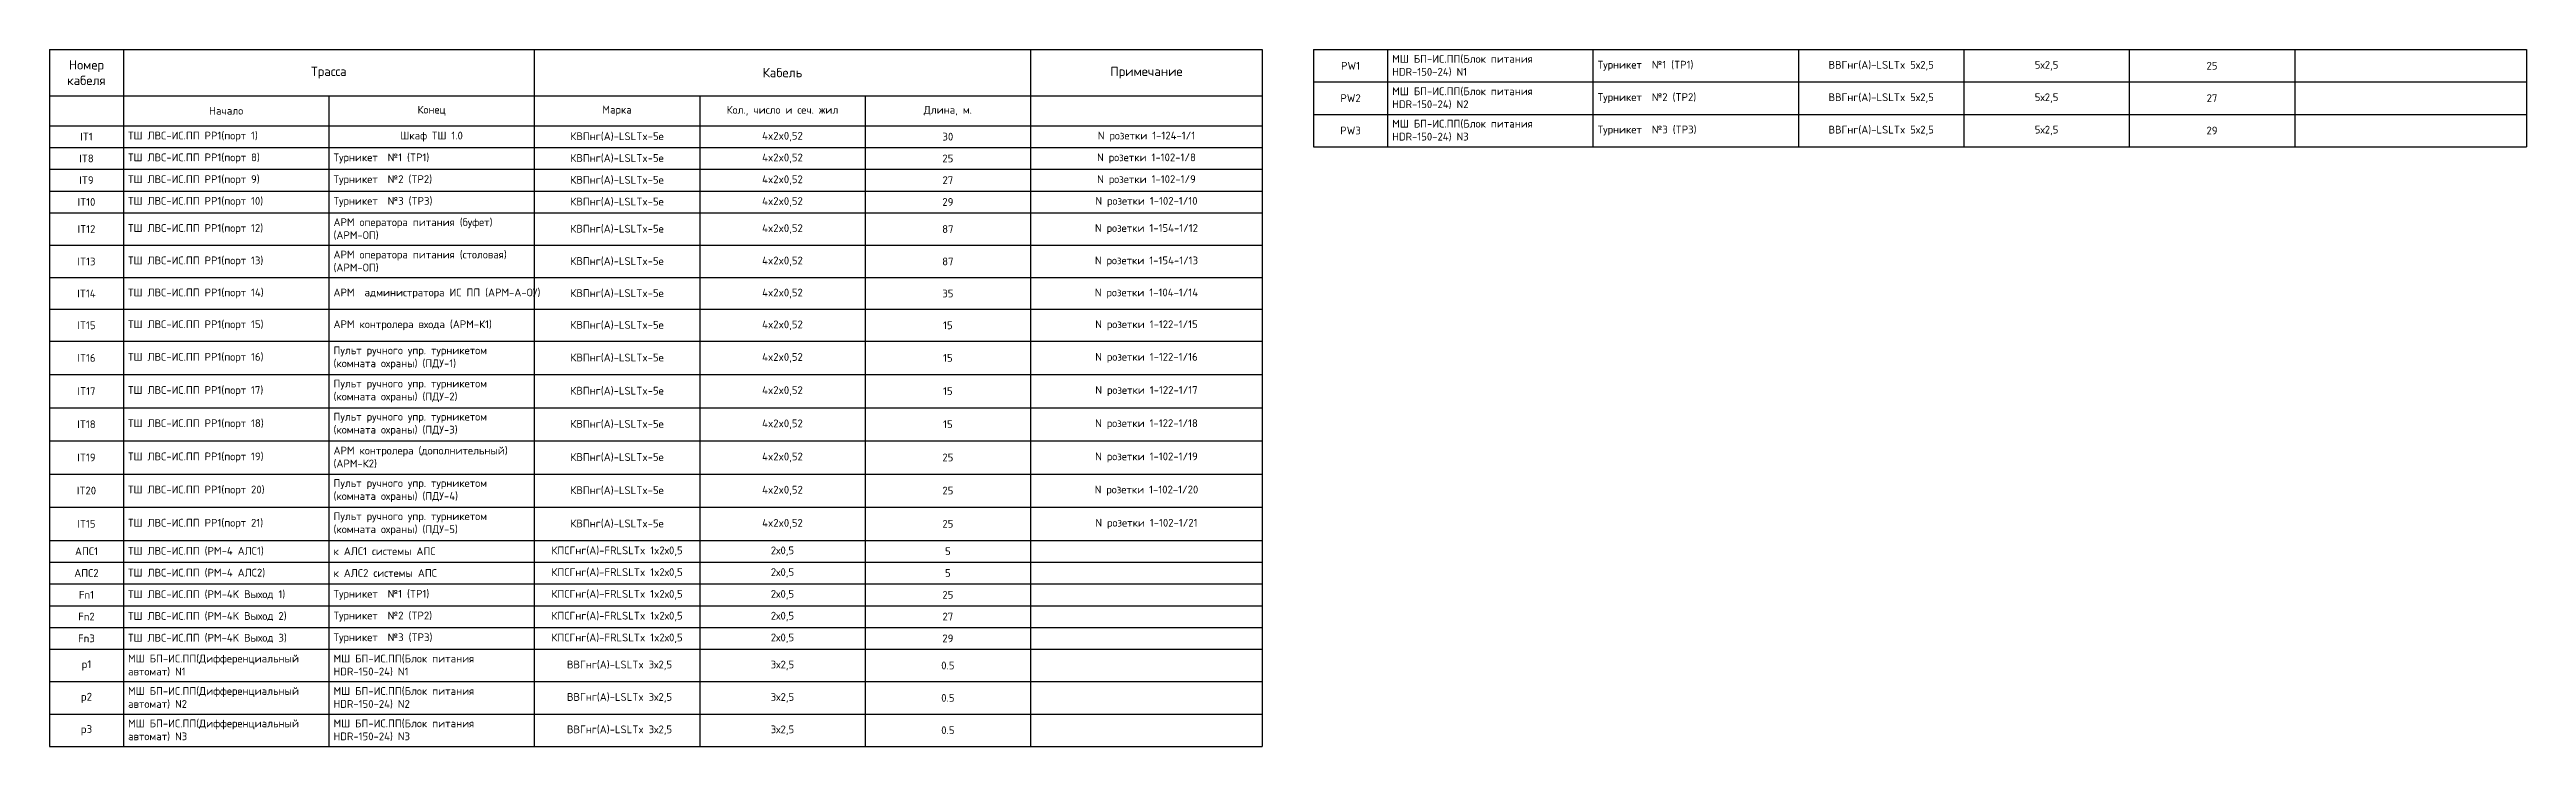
# Model space of a CAD drawing. Header units: millimetres. Extents: x 4247 to 622543, y -201358 to 142419.
# Drawn here: x 369033 to 448665, y -138127 to -115723 of the extents above; entities that cross this region are included whole.
import ezdxf

# ---------------------------------------------------------------- set-up
doc = ezdxf.new("R2010")
doc.units = ezdxf.units.MM
doc.styles.add('ISO', font='isocpeur.ttf', dxfattribs={"height": 2.5})
doc.styles.add('KOSTY_STYLE', font='isocpeur.ttf')

# ---------------------------------------------------------------- blocks, each defined once
blk = doc.blocks.new('*T653')
at = {"color": 0, "linetype": 'ByBlock', "lineweight": -2, "transparency": 16777216}
for p, q in [((0, 0), (38991, 0)), ((0, 0), (0, -22404)), ((2374, 0), (2374, -22404)), ((15585, 0), (15585, -22404)), ((31540, 0), (31540, -22404)), ((38991, 0), (38991, -22404)), ((40641, 0), (79632, 0)), ((40641, 0), (40641, -3125)), ((43016, 0), (43016, -3125)), ((49621, 0), (49621, -3125)), ((56227, 0), (56227, -3125)), ((61545, 0), (61545, -3125)), ((66863, 0), (66863, -3125)), ((72182, 0), (72182, -3125)), ((79632, 0), (79632, -3125)), ((0, -1483), (38991, -1483)), ((8980, -1483), (8980, -22404)), ((20904, -1483), (20904, -22404)), ((26222, -1483), (26222, -22404)), ((40641, -1042), (79632, -1042)), ((40641, -2083), (79632, -2083)), ((0, -2450), (38991, -2450)), ((0, -3150), (38991, -3150)), ((40641, -3125), (79632, -3125)), ((0, -3850), (38991, -3850)), ((0, -4550), (38991, -4550)), ((0, -5250), (38991, -5250)), ((0, -6292), (38991, -6292)), ((0, -7333), (38991, -7333)), ((0, -8350), (38991, -8350)), ((0, -9379), (38991, -9379)), ((0, -10446), (38991, -10446)), ((0, -11513), (38991, -11513)), ((0, -12579), (38991, -12579)), ((0, -13646), (38991, -13646)), ((0, -14713), (38991, -14713)), ((0, -15779), (38991, -15779)), ((0, -16479), (38991, -16479)), ((0, -17179), (38991, -17179)), ((0, -17879), (38991, -17879)), ((0, -18579), (38991, -18579)), ((0, -19279), (38991, -19279)), ((0, -20321), (38991, -20321)), ((0, -21363), (38991, -21363)), ((0, -22404), (38991, -22404))]:
    blk.add_line(p, q, dxfattribs=at)
at = {"color": 0, "transparency": 16777216}
for s, insert, char_height, width, attachment_point, style in [('{\\C256;Номер кабеля}', (1187, -742), 300, 2074.5, 5, 'KOSTY_STYLE'), ('{\\C256;Трасса}', (8980, -742), 300, 12910.89, 5, 'KOSTY_STYLE'), ('{\\C256;Кабель}', (23563, -742), 300, 15655.04, 5, 'ISO'), ('{\\C256;Примечание}', (35266, -742), 300, 7150.76, 5, 'ISO'), ('PW1', (41828, -521), 250, 2074.5, 5, 'ISO'), ('{\\C256;МШ БП-ИС.ПП}(Блок питания HDR-150-24) N1', (43166, -521), 250, 6305.44, 4, 'ISO'), ('Турникет  №1 (TP1)', (49771, -521), 250, 6305.44, 4, 'ISO'), ('ВВГнг(А)-LSLTx 5х2,5 ', (58886, -521), 250, 5018.35, 5, 'ISO'), ('5х2,5 ', (64204, -521), 250, 5018.35, 5, 'ISO'), ('25', (69522, -521), 250, 5018.35, 5, 'ISO'), ('PW2', (41828, -1562), 250, 2074.5, 5, 'ISO'), ('{\\C256;МШ БП-ИС.ПП}(Блок питания HDR-150-24) N2', (43166, -1562), 250, 6305.44, 4, 'ISO'), ('Турникет  №2 (TP2)', (49771, -1562), 250, 6305.44, 4, 'ISO'), ('ВВГнг(А)-LSLTx 5х2,5 ', (58886, -1562), 250, 5018.35, 5, 'ISO'), ('5х2,5 ', (64204, -1562), 250, 5018.35, 5, 'ISO'), ('27', (69522, -1562), 250, 5018.35, 5, 'ISO'), ('{\\C256;Начало}', (5677, -1967), 250, 6305.44, 5, 'ISO'), ('{\\C256;Конец}', (12283, -1967), 250, 6305.44, 5, 'ISO'), ('{\\C256;Марка}', (18245, -1967), 250, 5018.35, 5, 'ISO'), ('{\\C256;Кол., число и сеч. жил}', (23563, -1967), 250, 5018.35, 5, 'ISO'), ('{\\C256;Длина, м.}', (28881, -1967), 250, 5018.35, 5, 'ISO'), ('{\\C256;МШ БП-ИС.ПП}(Блок питания HDR-150-24) N3', (43166, -2604), 250, 6305.44, 4, 'ISO'), ('{\\C256;IT1}', (1187, -2800), 250, 2074.5, 5, 'ISO'), ('{\\C256;ТШ ЛВС-ИС.ПП PP1(порт 1)}', (2524, -2800), 250, 6305.44, 4, 'ISO'), ('Шкаф ТШ 1.0', (12283, -2800), 250, 6305.44, 5, 'ISO'), ('{\\C256;КВПнг(А)-LSLTx-5е}', (18245, -2800), 250, 5018.35, 5, 'ISO'), ('{\\C256;4x2x0,52}', (23563, -2800), 250, 5018.35, 5, 'ISO'), ('{\\C256;30}', (28881, -2800), 250, 5018.35, 5, 'ISO'), ('N розетки 1-124-1/1', (35266, -2800), 250, 7150.76, 5, 'ISO'), ('PW3', (41828, -2604), 250, 2074.5, 5, 'ISO'), ('Турникет  №3 (TP3)', (49771, -2604), 250, 6305.44, 4, 'ISO'), ('ВВГнг(А)-LSLTx 5х2,5 ', (58886, -2604), 250, 5018.35, 5, 'ISO'), ('5х2,5 ', (64204, -2604), 250, 5018.35, 5, 'ISO'), ('29', (69522, -2604), 250, 5018.35, 5, 'ISO'), ('{\\C256;IT8}', (1187, -3500), 250, 2074.5, 5, 'ISO'), ('{\\C256;ТШ ЛВС-ИС.ПП PP1(порт 8)}', (2524, -3500), 250, 6305.44, 4, 'ISO'), ('Турникет  №1 (TP1)', (9130, -3500), 250, 6305.44, 4, 'ISO'), ('{\\C256;КВПнг(А)-LSLTx-5е}', (18245, -3500), 250, 5018.35, 5, 'ISO'), ('{\\C256;4x2x0,52}', (23563, -3500), 250, 5018.35, 5, 'ISO'), ('25', (28881, -3500), 250, 5018.35, 5, 'ISO'), ('N розетки 1-102-1/8', (35266, -3500), 250, 7150.76, 5, 'ISO'), ('{\\C256;IT10}', (1187, -4900), 250, 2074.5, 5, 'ISO'), ('{\\C256;IT9}', (1187, -4200), 250, 2074.5, 5, 'ISO'), ('{\\C256;ТШ ЛВС-ИС.ПП PP1(порт 9)}', (2524, -4200), 250, 6305.44, 4, 'ISO'), ('{\\C256;ТШ ЛВС-ИС.ПП PP1(порт 10)}', (2524, -4900), 250, 6305.44, 4, 'ISO'), ('Турникет  №2 (TP2)', (9130, -4200), 250, 6305.44, 4, 'ISO'), ('Турникет  №3 (TP3)', (9130, -4900), 250, 6305.44, 4, 'ISO'), ('{\\C256;КВПнг(А)-LSLTx-5е}', (18245, -4200), 250, 5018.35, 5, 'ISO'), ('{\\C256;КВПнг(А)-LSLTx-5е}', (18245, -4900), 250, 5018.35, 5, 'ISO'), ('{\\C256;4x2x0,52}', (23563, -4200), 250, 5018.35, 5, 'ISO'), ('{\\C256;4x2x0,52}', (23563, -4900), 250, 5018.35, 5, 'ISO'), ('29', (28881, -4900), 250, 5018.35, 5, 'ISO'), ('27', (28881, -4200), 250, 5018.35, 5, 'ISO'), ('N розетки 1-102-1/10', (35266, -4900), 250, 7150.76, 5, 'ISO'), ('N розетки 1-102-1/9', (35266, -4200), 250, 7150.76, 5, 'ISO'), ('АРМ оператора питания (буфет) (АРМ-ОП)', (9130, -5771), 250, 6305.44, 4, 'ISO'), ('{\\C256;IT12}', (1187, -5771), 250, 2074.5, 5, 'ISO'), ('{\\C256;ТШ ЛВС-ИС.ПП PP1(порт 12)}', (2524, -5771), 250, 6305.44, 4, 'ISO'), ('{\\C256;КВПнг(А)-LSLTx-5е}', (18245, -5771), 250, 5018.35, 5, 'ISO'), ('{\\C256;4x2x0,52}', (23563, -5771), 250, 5018.35, 5, 'ISO'), ('87', (28881, -5771), 250, 5018.35, 5, 'ISO'), ('N розетки 1-154-1/12', (35266, -5771), 250, 7150.76, 5, 'ISO'), ('{\\C256;IT13}', (1187, -6812), 250, 2074.5, 5, 'ISO'), ('{\\C256;ТШ ЛВС-ИС.ПП PP1(порт 13)}', (2524, -6812), 250, 6305.44, 4, 'ISO'), ('АРМ оператора питания (столовая) (АРМ-ОП)', (9130, -6812), 250, 6305.44, 4, 'ISO'), ('{\\C256;КВПнг(А)-LSLTx-5е}', (18245, -6812), 250, 5018.35, 5, 'ISO'), ('{\\C256;4x2x0,52}', (23563, -6812), 250, 5018.35, 5, 'ISO'), ('87', (28881, -6812), 250, 5018.35, 5, 'ISO'), ('N розетки 1-154-1/13', (35266, -6812), 250, 7150.76, 5, 'ISO'), ('{\\C256;IT14}', (1187, -7842), 250, 2074.5, 5, 'ISO'), ('{\\C256;ТШ ЛВС-ИС.ПП PP1(порт 14)}', (2524, -7842), 250, 6305.44, 4, 'ISO'), ('АРМ  администратора ИС ПП (АРМ-А-ОУ)', (9130, -7842), 250, 6305.44, 4, 'ISO'), ('{\\C256;КВПнг(А)-LSLTx-5е}', (18245, -7842), 250, 5018.35, 5, 'ISO'), ('{\\C256;4x2x0,52}', (23563, -7842), 250, 5018.35, 5, 'ISO'), ('35', (28881, -7842), 250, 5018.35, 5, 'ISO'), ('N розетки 1-104-1/14', (35266, -7842), 250, 7150.76, 5, 'ISO'), ('{\\C256;IT15}', (1187, -8865), 250, 2074.5, 5, 'ISO'), ('{\\C256;ТШ ЛВС-ИС.ПП PP1(порт 15)}', (2524, -8865), 250, 6305.44, 4, 'ISO'), ('АРМ контролера входа (АРМ-К1)', (9130, -8865), 250, 6305.44, 4, 'ISO'), ('{\\C256;КВПнг(А)-LSLTx-5е}', (18245, -8865), 250, 5018.35, 5, 'ISO'), ('{\\C256;4x2x0,52}', (23563, -8865), 250, 5018.35, 5, 'ISO'), ('15', (28881, -8865), 250, 5018.35, 5, 'ISO'), ('N розетки 1-122-1/15', (35266, -8865), 250, 7150.76, 5, 'ISO'), ('Пульт ручного упр. турникетом (комната охраны) (ПДУ-1)', (9130, -9913), 250, 6305.44, 4, 'ISO'), ('{\\C256;IT16}', (1187, -9913), 250, 2074.5, 5, 'ISO'), ('{\\C256;ТШ ЛВС-ИС.ПП PP1(порт 16)}', (2524, -9913), 250, 6305.44, 4, 'ISO'), ('{\\C256;КВПнг(А)-LSLTx-5е}', (18245, -9913), 250, 5018.35, 5, 'ISO'), ('{\\C256;4x2x0,52}', (23563, -9913), 250, 5018.35, 5, 'ISO'), ('15', (28881, -9913), 250, 5018.35, 5, 'ISO'), ('N розетки 1-122-1/16', (35266, -9913), 250, 7150.76, 5, 'ISO'), ('{\\C256;IT17}', (1187, -10979), 250, 2074.5, 5, 'ISO'), ('{\\C256;ТШ ЛВС-ИС.ПП PP1(порт 17)}', (2524, -10979), 250, 6305.44, 4, 'ISO'), ('Пульт ручного упр. турникетом (комната охраны) (ПДУ-2)', (9130, -10979), 250, 6305.44, 4, 'ISO'), ('{\\C256;КВПнг(А)-LSLTx-5е}', (18245, -10979), 250, 5018.35, 5, 'ISO'), ('{\\C256;4x2x0,52}', (23563, -10979), 250, 5018.35, 5, 'ISO'), ('15', (28881, -10979), 250, 5018.35, 5, 'ISO'), ('N розетки 1-122-1/17', (35266, -10979), 250, 7150.76, 5, 'ISO'), ('{\\C256;IT18}', (1187, -12046), 250, 2074.5, 5, 'ISO'), ('{\\C256;ТШ ЛВС-ИС.ПП PP1(порт 18)}', (2524, -12046), 250, 6305.44, 4, 'ISO'), ('Пульт ручного упр. турникетом (комната охраны) (ПДУ-3)', (9130, -12046), 250, 6305.44, 4, 'ISO'), ('{\\C256;КВПнг(А)-LSLTx-5е}', (18245, -12046), 250, 5018.35, 5, 'ISO'), ('{\\C256;4x2x0,52}', (23563, -12046), 250, 5018.35, 5, 'ISO'), ('15', (28881, -12046), 250, 5018.35, 5, 'ISO'), ('N розетки 1-122-1/18', (35266, -12046), 250, 7150.76, 5, 'ISO'), ('АРМ контролера (дополнительный) (АРМ-К2)', (9130, -13113), 250, 6305.44, 4, 'ISO'), ('{\\C256;IT19}', (1187, -13113), 250, 2074.5, 5, 'ISO'), ('{\\C256;ТШ ЛВС-ИС.ПП PP1(порт 19)}', (2524, -13113), 250, 6305.44, 4, 'ISO'), ('{\\C256;КВПнг(А)-LSLTx-5е}', (18245, -13113), 250, 5018.35, 5, 'ISO'), ('{\\C256;4x2x0,52}', (23563, -13113), 250, 5018.35, 5, 'ISO'), ('25', (28881, -13113), 250, 5018.35, 5, 'ISO'), ('N розетки 1-102-1/19', (35266, -13113), 250, 7150.76, 5, 'ISO'), ('{\\C256;IT20}', (1187, -14179), 250, 2074.5, 5, 'ISO'), ('{\\C256;ТШ ЛВС-ИС.ПП PP1(порт 20)}', (2524, -14179), 250, 6305.44, 4, 'ISO'), ('Пульт ручного упр. турникетом (комната охраны) (ПДУ-4)', (9130, -14179), 250, 6305.44, 4, 'ISO'), ('{\\C256;КВПнг(А)-LSLTx-5е}', (18245, -14179), 250, 5018.35, 5, 'ISO'), ('{\\C256;4x2x0,52}', (23563, -14179), 250, 5018.35, 5, 'ISO'), ('25', (28881, -14179), 250, 5018.35, 5, 'ISO'), ('N розетки 1-102-1/20', (35266, -14179), 250, 7150.76, 5, 'ISO'), ('{\\C256;IT15', (1187, -15246), 250, 2074.5, 5, 'ISO'), ('{\\C256;ТШ ЛВС-ИС.ПП PP1(порт 21)}', (2524, -15246), 250, 6305.44, 4, 'ISO'), ('Пульт ручного упр. турникетом (комната охраны) (ПДУ-5)', (9130, -15246), 250, 6305.44, 4, 'ISO'), ('{\\C256;КВПнг(А)-LSLTx-5е}', (18245, -15246), 250, 5018.35, 5, 'ISO'), ('{\\C256;4x2x0,52}', (23563, -15246), 250, 5018.35, 5, 'ISO'), ('25', (28881, -15246), 250, 5018.35, 5, 'ISO'), ('N розетки 1-102-1/21', (35266, -15246), 250, 7150.76, 5, 'ISO'), ('АПС2', (1187, -16829), 250, 2074.5, 5, 'ISO'), ('АПС1', (1187, -16129), 250, 2074.5, 5, 'ISO'), ('{\\C256;ТШ ЛВС-ИС.ПП (РМ-4 АЛС1)}', (2524, -16129), 250, 6305.44, 4, 'ISO'), ('{\\C256;ТШ ЛВС-ИС.ПП (РМ-4 АЛС2)}', (2524, -16829), 250, 6305.44, 4, 'ISO'), ('к АЛС1 системы АПС', (9130, -16129), 250, 6305.44, 4, 'ISO'), ('к АЛС2 системы АПС', (9130, -16829), 250, 6305.44, 4, 'ISO'), ('КПСГнг(А)-FRLSLTx{\\C256; 1x2х0,5}', (18245, -16129), 250, 5018.35, 5, 'ISO'), ('КПСГнг(А)-FRLSLTx{\\C256; 1x2х0,5} ', (18245, -16829), 250, 5018.35, 5, 'ISO'), ('2х0,5 ', (23563, -16129), 250, 5018.35, 5, 'ISO'), ('2х0,5 ', (23563, -16829), 250, 5018.35, 5, 'ISO'), ('5', (28881, -16129), 250, 5018.35, 5, 'ISO'), ('5', (28881, -16829), 250, 5018.35, 5, 'ISO'), ('Fn1', (1187, -17529), 250, 2074.5, 5, 'ISO'), ('{\\C256;ТШ ЛВС-ИС.ПП (РМ-4K Выход 1)}', (2524, -17529), 250, 6305.44, 4, 'ISO'), ('Турникет  №1 (TP1)', (9130, -17529), 250, 6305.44, 4, 'ISO'), ('КПСГнг(А)-FRLSLTx{\\C256; 1x2х0,5} ', (18245, -17529), 250, 5018.35, 5, 'ISO'), ('2х0,5 ', (23563, -17529), 250, 5018.35, 5, 'ISO'), ('25', (28881, -17529), 250, 5018.35, 5, 'ISO'), ('Fn2', (1187, -18229), 250, 2074.5, 5, 'ISO'), ('{\\C256;ТШ ЛВС-ИС.ПП (РМ-4K Выход 2)}', (2524, -18229), 250, 6305.44, 4, 'ISO'), ('Турникет  №2 (TP2)', (9130, -18229), 250, 6305.44, 4, 'ISO'), ('КПСГнг(А)-FRLSLTx{\\C256; 1x2х0,5}', (18245, -18229), 250, 5018.35, 5, 'ISO'), ('2х0,5 ', (23563, -18229), 250, 5018.35, 5, 'ISO'), ('27', (28881, -18229), 250, 5018.35, 5, 'ISO'), ('Fn3', (1187, -18929), 250, 2074.5, 5, 'ISO'), ('{\\C256;ТШ ЛВС-ИС.ПП (РМ-4K Выход 3)}', (2524, -18929), 250, 6305.44, 4, 'ISO'), ('Турникет  №3 (TP3)', (9130, -18929), 250, 6305.44, 4, 'ISO'), ('КПСГнг(А)-FRLSLTx{\\C256; 1x2х0,5} ', (18245, -18929), 250, 5018.35, 5, 'ISO'), ('2х0,5 ', (23563, -18929), 250, 5018.35, 5, 'ISO'), ('29', (28881, -18929), 250, 5018.35, 5, 'ISO'), ('p1', (1187, -19800), 250, 2074.5, 5, 'ISO'), ('{\\C256;МШ БП-ИС.ПП(Дифференциальный автомат) }N1', (2524, -19800), 250, 6305.44, 4, 'ISO'), ('{\\C256;МШ БП-ИС.ПП}(Блок питания HDR-150-24) N1', (9130, -19800), 250, 6305.44, 4, 'ISO'), (' ВВГнг(А)-LSLTx 3х2,5', (18245, -19800), 250, 5018.35, 5, 'ISO'), ('3х2,5 ', (23563, -19800), 250, 5018.35, 5, 'ISO'), ('0.5', (28881, -19800), 250, 5018.35, 5, 'ISO'), ('p2', (1187, -20842), 250, 2074.5, 5, 'ISO'), ('{\\C256;МШ БП-ИС.ПП(Дифференциальный автомат) }N2', (2524, -20842), 250, 6305.44, 4, 'ISO'), ('{\\C256;МШ БП-ИС.ПП}(Блок питания HDR-150-24) N2', (9130, -20842), 250, 6305.44, 4, 'ISO'), (' ВВГнг(А)-LSLTx 3х2,5', (18245, -20842), 250, 5018.35, 5, 'ISO'), ('3х2,5 ', (23563, -20842), 250, 5018.35, 5, 'ISO'), ('0.5', (28881, -20842), 250, 5018.35, 5, 'ISO'), ('p3', (1187, -21883), 250, 2074.5, 5, 'ISO'), ('{\\C256;МШ БП-ИС.ПП(Дифференциальный автомат) }N3', (2524, -21883), 250, 6305.44, 4, 'ISO'), ('{\\C256;МШ БП-ИС.ПП}(Блок питания HDR-150-24) N3', (9130, -21883), 250, 6305.44, 4, 'ISO'), (' ВВГнг(А)-LSLTx 3х2,5', (18245, -21883), 250, 5018.35, 5, 'ISO'), ('3х2,5 ', (23563, -21883), 250, 5018.35, 5, 'ISO'), ('0.5', (28881, -21883), 250, 5018.35, 5, 'ISO')]:
    blk.add_mtext(s, dxfattribs=dict(at, insert=insert, char_height=char_height, width=width, attachment_point=attachment_point, style=style))
blk = doc.blocks.new('*T1735')
at = {"color": 0, "linetype": 'ByBlock', "lineweight": -2, "transparency": 16777216}
for p, q in [((0, 0), (38991, 0)), ((0, 0), (0, -3125)), ((2374, 0), (2374, -3125)), ((8980, 0), (8980, -3125)), ((15585, 0), (15585, -3125)), ((20904, 0), (20904, -3125)), ((26222, 0), (26222, -3125)), ((31540, 0), (31540, -3125)), ((38991, 0), (38991, -3125)), ((0, -1042), (38991, -1042)), ((0, -2083), (38991, -2083)), ((0, -3125), (38991, -3125))]:
    blk.add_line(p, q, dxfattribs=at)
at = {"color": 0, "transparency": 16777216, "char_height": 250, "style": 'ISO'}
for s, insert, width, attachment_point in [('PW1', (1187, -521), 2074.5, 5), ('{\\C256;МШ БП-ИС.ПП}(Блок питания HDR-150-24) N1', (2524, -521), 6305.44, 4), ('Турникет  №1 (TP1)', (9130, -521), 6305.44, 4), ('ВВГнг(А)-LSLTx 5х2,5 ', (18245, -521), 5018.35, 5), ('5х2,5 ', (23563, -521), 5018.35, 5), ('25', (28881, -521), 5018.35, 5), ('PW2', (1187, -1563), 2074.5, 5), ('{\\C256;МШ БП-ИС.ПП}(Блок питания HDR-150-24) N2', (2524, -1563), 6305.44, 4), ('Турникет  №2 (TP2)', (9130, -1563), 6305.44, 4), ('ВВГнг(А)-LSLTx 5х2,5 ', (18245, -1563), 5018.35, 5), ('5х2,5 ', (23563, -1563), 5018.35, 5), ('27', (28881, -1563), 5018.35, 5), ('{\\C256;МШ БП-ИС.ПП}(Блок питания HDR-150-24) N3', (2524, -2604), 6305.44, 4), ('PW3', (1187, -2604), 2074.5, 5), ('Турникет  №3 (TP3)', (9130, -2604), 6305.44, 4), ('ВВГнг(А)-LSLTx 5х2,5 ', (18245, -2604), 5018.35, 5), ('5х2,5 ', (23563, -2604), 5018.35, 5), ('29', (28881, -2604), 5018.35, 5)]:
    blk.add_mtext(s, dxfattribs=dict(at, insert=insert, width=width, attachment_point=attachment_point))

msp = doc.modelspace()

# ---------------------------------------------------------------- block references
for name, p in [('*T653', (369032.949, -115723.145)), ('*T1735', (409674.138, -115723.145))]:
    msp.add_blockref(name, p)

doc.saveas('drawing.dxf')
